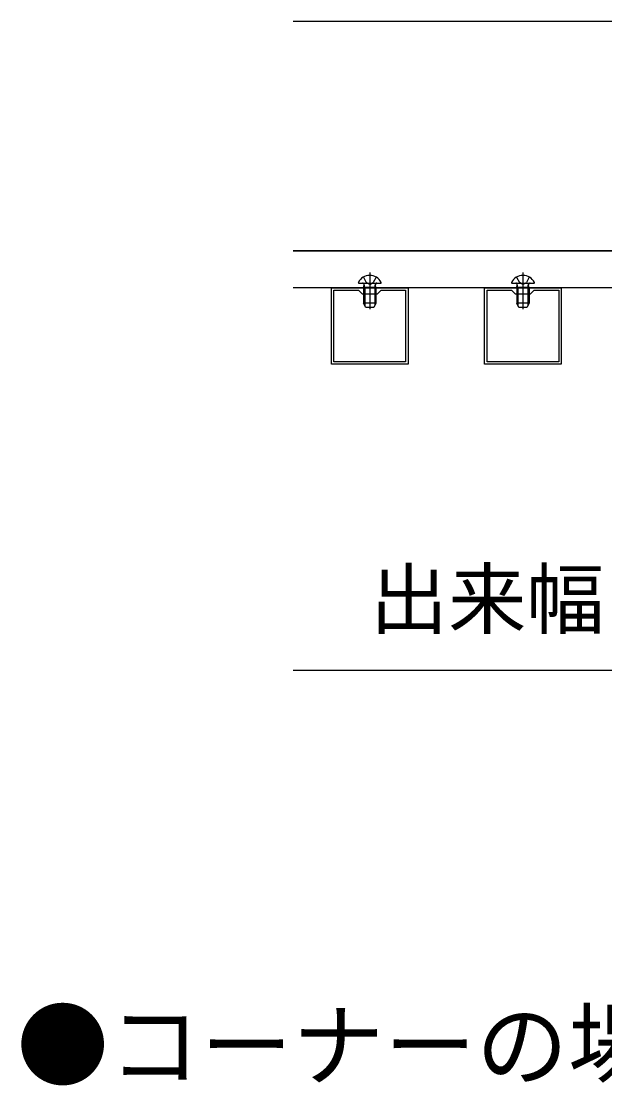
# Model space of a CAD drawing. Units: millimetres, scale not verified. Extents: x -1312 to 1312, y -1956 to 1944.
# Drawn here: x 836.4 to 1026.8, y 1009.6 to 1357.6 of the extents above; entities that cross this region are included whole.
import ezdxf
from ezdxf.enums import TextEntityAlignment as Align

# ---------------------------------------------------------------- set-up
doc = ezdxf.new("R2010")
doc.units = ezdxf.units.MM
doc.header["$LTSCALE"] = 10
for name, color, linetype in [('0-1_USER1', 3, 'Continuous'), ('0-2_YKK_11', 7, 'Continuous'), ('0-3_YKK_12', 2, 'Continuous'), ('0-4_YKK_13', 4, 'Continuous'), ('0-5_YKK_D', 6, 'Continuous')]:
    doc.layers.add(name, color=color, linetype=linetype)
doc.styles.add('ＭＳ ゴシック', font='')
doc.styles.get('ＭＳ ゴシック').set_extended_font_data('MS Gothic')

msp = doc.modelspace()

# ---------------------------------------------------------------- linework, layer by layer
at = {"layer": '0-2_YKK_11'}
for points in [[(962.66, 1270.58), (962.66, 1245.58), (937.66, 1245.58), (937.66, 1270.58)], [(1012.66, 1270.58), (1012.66, 1245.58), (987.66, 1245.58), (987.66, 1270.58)], [(961.86, 1269.78), (961.86, 1246.38), (938.46, 1246.38), (938.46, 1269.78), (946.46, 1269.78), (947.66, 1268.58), (952.66, 1268.58), (953.86, 1269.78)], [(1011.86, 1269.78), (1011.86, 1246.38), (988.46, 1246.38), (988.46, 1269.78), (996.46, 1269.78), (997.66, 1268.58), (1002.66, 1268.58), (1003.86, 1269.78)]]:
    msp.add_lwpolyline(points, close=True, dxfattribs=at)
at = {"layer": '0-3_YKK_12'}
msp.add_line((925.16, 1282.58), (1037.06, 1282.58), dxfattribs=at)
for points in [[(925.17, 1357.58), (1045.66, 1357.58), (1045.66, 1282.58), (925.16, 1282.58)], [(1037.06, 1282.58), (1037.06, 1270.58), (925.16, 1270.58)]]:
    msp.add_lwpolyline(points, dxfattribs=at)
at = {"layer": '0-4_YKK_13'}
for p, q in [((948.11, 1274.04), (949.01, 1272.23)), ((950.16, 1275.58), (950.16, 1263.59)), ((952.21, 1274.04), (951.3, 1272.23)), ((998.11, 1274.04), (999.01, 1272.23)), ((1000.16, 1275.58), (1000.16, 1263.59)), ((1002.21, 1274.04), (1001.3, 1272.23)), ((946.56, 1272.08), (953.76, 1272.08)), ((948.16, 1270.68), (948.3, 1271.49)), ((952.16, 1270.68), (948.16, 1270.68)), ((948.54, 1270.68), (948.3, 1271.69)), ((950.16, 1271.62), (949.01, 1272.23)), ((950.16, 1271.62), (951.3, 1272.23)), ((951.78, 1270.68), (952.02, 1271.69)), ((952.16, 1270.68), (952.01, 1271.49)), ((996.56, 1272.08), (1003.76, 1272.08)), ((998.16, 1270.68), (998.3, 1271.49)), ((1002.16, 1270.68), (998.16, 1270.68)), ((998.54, 1270.68), (998.3, 1271.69)), ((1000.16, 1271.62), (999.01, 1272.23)), ((1000.16, 1271.62), (1001.3, 1272.23)), ((1001.78, 1270.68), (1002.02, 1271.69)), ((1002.16, 1270.68), (1002.01, 1271.49)), ((948.86, 1264.08), (948.16, 1265.48)), ((952.16, 1265.48), (948.16, 1265.48)), ((951.46, 1264.08), (948.86, 1264.08)), ((952.16, 1265.48), (951.46, 1264.08)), ((998.86, 1264.08), (998.16, 1265.48)), ((1002.16, 1265.48), (998.16, 1265.48)), ((1001.46, 1264.08), (998.86, 1264.08)), ((1002.16, 1265.48), (1001.46, 1264.08))]:
    msp.add_line(p, q, dxfattribs=at)
for points in [[(948.16, 1270.68), (948.16, 1268.58), (948.16, 1265.48)], [(948.54, 1270.68), (948.54, 1268.58), (948.54, 1264.72)], [(951.78, 1270.68), (951.78, 1268.58), (951.78, 1264.72)], [(952.16, 1270.68), (952.16, 1268.58), (952.16, 1265.48)], [(998.16, 1270.68), (998.16, 1268.58), (998.16, 1265.48)], [(998.54, 1270.68), (998.54, 1268.58), (998.54, 1264.72)], [(1001.78, 1270.68), (1001.78, 1268.58), (1001.78, 1264.72)], [(1002.16, 1270.68), (1002.16, 1268.58), (1002.16, 1265.48)]]:
    msp.add_lwpolyline(points, dxfattribs=at)
for centre, radius, start, end in [((950.16, 1270.38), 4.2, 27.281, 152.719), ((1000.16, 1270.38), 4.2, 27.281, 152.719), ((946.56, 1272.23), 0.154, 152.719, 270), ((947.81, 1271.58), 0.5, 349.909, 90), ((952.51, 1271.58), 0.5, 90, 190.091), ((953.76, 1272.23), 0.154, 270, 27.281), ((996.56, 1272.23), 0.154, 152.719, 270), ((997.81, 1271.58), 0.5, 349.909, 90), ((1002.51, 1271.58), 0.5, 90, 190.091), ((1003.76, 1272.23), 0.154, 270, 27.281)]:
    msp.add_arc(centre, radius, start, end, dxfattribs=at)
at = {"layer": '0-5_YKK_D'}
msp.add_line((1136.41, 1145.58), (925.16, 1145.58), dxfattribs=at)

# ---------------------------------------------------------------- texts
at = {"layer": '0-1_USER1', "style": 'ＭＳ ゴシック'}
msp.add_text('●コーナーの場合', height=21.99, dxfattribs=at).set_placement((834.91, 1005.56), align=Align.BOTTOM_LEFT)
at = {"layer": '0-5_YKK_D', "style": 'ＭＳ ゴシック'}
msp.add_text('出来幅：W', height=18.7, dxfattribs=at).set_placement((950.23, 1153.91), align=Align.BOTTOM_LEFT)

doc.saveas('drawing.dxf')
